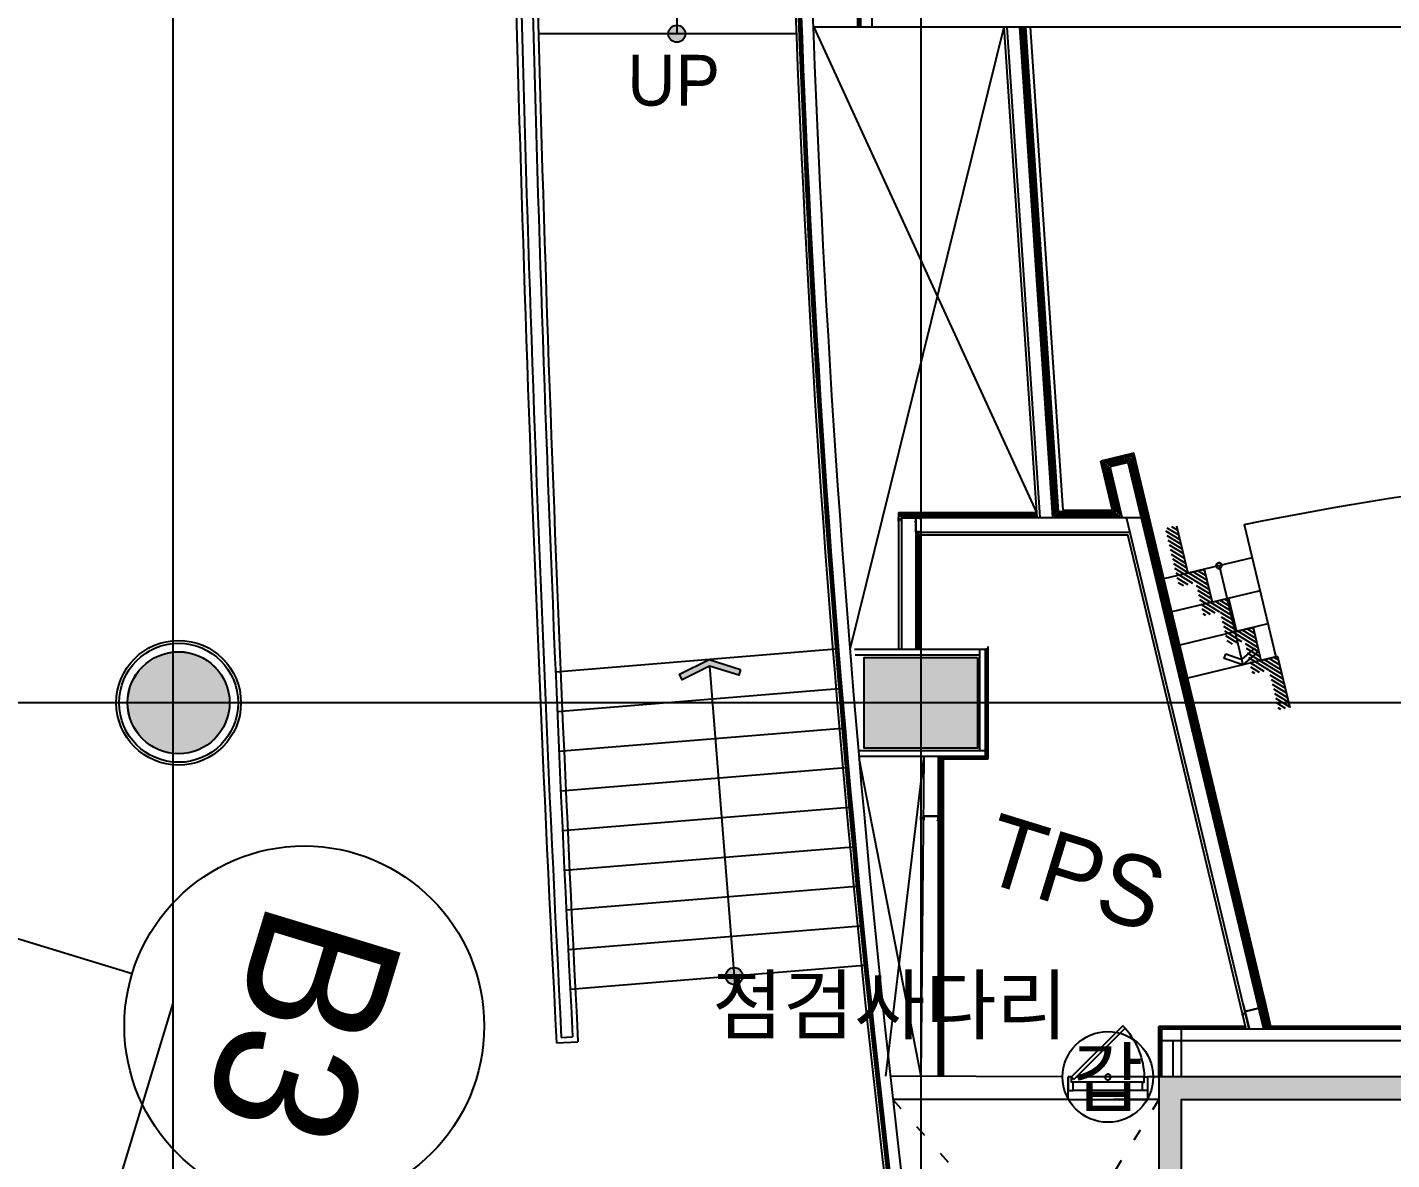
# Model space of a CAD drawing. Header units: metres. Extents: x 630750 to 860239, y 578133 to 726633.
# Drawn here: x 746619 to 758659, y 622280 to 632268 of the extents above; entities that cross this region are included whole.
import ezdxf
from ezdxf.enums import TextEntityAlignment as Align

# ---------------------------------------------------------------- set-up
doc = ezdxf.new("R2010")
doc.units = ezdxf.units.M
doc.header["$LTSCALE"] = 300
doc.linetypes.add('HIDDEN-1', pattern=[1.4, 0.35, -0.7, 0.35])
doc.linetypes.add('업무시설_xr-base$0$CONTINOUS', pattern=[0])
for name, color, linetype in [('002mp-SYM', 3, 'Continuous'), ('A-CEN-1', 1, 'Continuous'), ('A-CON', 2, 'Continuous'), ('A-DOR', 4, 'Continuous'), ('A-ELE-9', 9, 'Continuous'), ('A-GRID-DIMS', 14, 'Continuous'), ('A-HAT-1', 9, 'Continuous'), ('A-TXT-S', 3, 'Continuous'), ('A-WAL-BLK', 3, 'Continuous'), ('A-WALL-CONC', 2, 'Continuous'), ('DOR', 4, 'Continuous'), ('KUK-DRYWALL', 4, 'Continuous'), ('KUK-F-STAIR', 4, 'Continuous'), ('kuk-F-stair(강당외벽)', 4, 'Continuous'), ('KUK-WALL-DRYWALL', 4, 'Continuous'), ('KUK-WALL-FIN 1', 30, 'Continuous'), ('KUK-석고보드', 201, 'Continuous'), ('Text-갑', 7, 'Continuous')]:
    doc.layers.add(name, color=color, linetype=linetype)
doc.styles.add('TEXT(돋음)', font='')
doc.styles.add('돋움', font='')
doc.styles.get('TEXT(돋음)').set_extended_font_data('Dotum')
doc.styles.get('돋움').set_extended_font_data('Dotum')

# ---------------------------------------------------------------- blocks, each defined once
blk = doc.blocks.new('*U18')
blk.add_line((0, 5), (0, 0))
blk.add_circle((0, 11.35), 6.35)
at = {"color": 3, "style": '돋움'}
blk.add_attdef('NO', text='', height=5, dxfattribs=at).set_placement((0, 11.35), align=Align.MIDDLE_CENTER)
blk = doc.blocks.new('dor-700')
at = {"layer": 'A-DOR'}
for p, q in [((197, 553), (218, 574)), ((197, 553), (649, 102)), ((218, 574), (670, 123)), ((670, 123), (649, 102))]:
    blk.add_line(p, q, dxfattribs=at)
for points in [[(0, 123), (0, 3), (45, 3), (45, 78), (30, 78), (30, 123)], [(700, 123), (700, 3), (655, 3), (655, 78), (670, 78), (670, 123)]]:
    blk.add_lwpolyline(points, close=True, dxfattribs=at)
blk.add_arc((715, 104), 686, 139.1042, 178.3732, dxfattribs=at)
at = {"layer": 'DOR', "color": 9}
for points in [[(30, 123), (627, 123)], [(45, 78), (655, 78)], [(45, 3), (655, 3)]]:
    blk.add_lwpolyline(points, dxfattribs=at)
blk = doc.blocks.new('con1')
at = {"layer": 'A-WALL-CONC', "linetype": '업무시설_xr-base$0$CONTINOUS'}
h = blk.add_hatch(color=253, dxfattribs=at)
h.dxf.hatch_style = 1
h.paths.add_polyline_path([(-302596, -253222), (-301896, -253222), (-301896, -253922), (-302596, -253922)])
h.paths.add_polyline_path([(-384246, -253222), (-383546, -253222), (-383546, -253922), (-384246, -253922)])
h.paths.add_polyline_path([(-335096, -253172), (-334296, -253172), (-334296, -253972), (-335096, -253972)])
h.paths.add_polyline_path([(-354896, -253172), (-354096, -253172), (-354096, -253972), (-354896, -253972)])
h.paths.add_polyline_path([(-374696, -253172), (-373896, -253172), (-373896, -253972), (-374696, -253972)])
h.paths.add_polyline_path([(-325196, -253172), (-324396, -253172), (-324396, -253972), (-325196, -253972)])
h.paths.add_polyline_path([(-364746, -253222), (-364046, -253222), (-364046, -253922), (-364746, -253922)])
h.paths.add_polyline_path([(-344946, -253222), (-344246, -253222), (-344246, -253922), (-344946, -253922)])
h.paths.add_polyline_path([(-310046, -253222), (-309346, -253222), (-309346, -253922), (-310046, -253922)])
h.paths.add_polyline_path([(-318596, -253172), (-317796, -253172), (-317796, -253972), (-318596, -253972)])
h.paths.add_polyline_path([(-384246, -310860), (-383446, -310860), (-383446, -311660), (-384246, -311660)])
h.paths.add_polyline_path([(-384246, -305472), (-383446, -305472), (-383446, -306272), (-384246, -306272)])
h.paths.add_polyline_path([(-384246, -295572), (-383446, -295572), (-383446, -296372), (-384246, -296372)])
h.paths.add_polyline_path([(-384196, -276472), (-383596, -276472), (-383596, -275872), (-384196, -275872)])
h.paths.add_polyline_path([(-384246, -285672), (-383446, -285672), (-383446, -286472), (-384246, -286472)])
h.paths.add_polyline_path([(-384296, -269172), (-383496, -269172), (-383496, -269972), (-384296, -269972)])
h.paths.add_polyline_path([(-384296, -260672), (-383496, -260672), (-383496, -261472), (-384296, -261472)])
h.paths.add_polyline_path([(-376996, -285572), (-376196, -285572), (-376196, -286372), (-376996, -286372)], flags=17)
h.paths.add_polyline_path([(-374696, -276572), (-373896, -276572), (-373896, -275772), (-374696, -275772)], flags=17)
h.paths.add_polyline_path([(-364696, -285772), (-364096, -285772), (-364096, -286372), (-364696, -286372)], flags=17)
h.paths.add_polyline_path([(-364796, -275772), (-363996, -275772), (-363996, -276572), (-364796, -276572)], flags=17)
edge = h.paths.add_edge_path(flags=16)
edge.add_arc((-376496, -295972), 450, 0, 360)
edge = h.paths.add_edge_path(flags=16)
edge.add_arc((-354496, -302572), 450, 0, 360)
edge = h.paths.add_edge_path(flags=16)
edge.add_arc((-364396, -295972), 350, 0, 360)
edge = h.paths.add_edge_path(flags=16)
edge.add_arc((-354496, -295972), 450, 0, 360)
edge = h.paths.add_edge_path(flags=16)
edge.add_arc((-344596, -302572), 350, 0, 360)
edge = h.paths.add_edge_path(flags=16)
edge.add_arc((-344596, -295972), 350, 0, 360)
edge = h.paths.add_edge_path(flags=16)
edge.add_arc((-364396, -302572), 350, 0, 360)
h.paths.add_polyline_path([(-375978, -305716), (-376744, -305483), (-376976, -306249), (-376210, -306481)], flags=17)
h.paths.add_polyline_path([(-378098, -312701), (-378863, -312469), (-379096, -313234), (-378330, -313467)], flags=16)
h.paths.add_polyline_path([(-354768, -312100), (-355533, -311867), (-355766, -312633), (-355000, -312865)], flags=17)
h.paths.add_polyline_path([(-347591, -314277), (-348357, -314045), (-348589, -314811), (-347823, -315043)], flags=17)
h.paths.add_polyline_path([(-349725, -321311), (-350491, -321078), (-350723, -321844), (-349958, -322076)], flags=17)
h.paths.add_polyline_path([(-359199, -318436), (-359964, -318204), (-360197, -318969), (-359431, -319202)], flags=17)
edge = h.paths.add_edge_path(flags=16)
edge.add_arc((-324746, -312472), 450, 0, 360)
h.paths.add_polyline_path([(-318596, -311972), (-317796, -311972), (-317796, -312972), (-318596, -312972)], flags=17)
edge = h.paths.add_edge_path(flags=16)
edge.add_arc((-335146, -312472), 350, 0, 360)
edge = h.paths.add_edge_path(flags=16)
edge.add_arc((-338617, -317419), 450, 0, 360)
h.paths.add_polyline_path([(-340252, -324185), (-341017, -323953), (-341250, -324719), (-340484, -324951)], flags=17)
edge = h.paths.add_edge_path(flags=17)
edge.add_arc((-324746, -319072), 450, 0, 360)
h.paths.add_polyline_path([(-318696, -318672), (-317696, -318672), (-317696, -319472), (-318696, -319472)], flags=17)
h.paths.add_polyline_path([(-310096, -327072), (-309296, -327072), (-309296, -327872), (-310096, -327872)])
h.paths.add_polyline_path([(-316096, -322372), (-316096, -325422), (-311308, -325422), (-311308, -325222), (-315896, -325222), (-315896, -322572), (-309696, -322572), (-309696, -325222), (-310308, -325222), (-310308, -325422), (-309496, -325422), (-309496, -322372)], flags=17)
edge = h.paths.add_edge_path(flags=17)
edge.add_arc((-324796, -327472), 400, 0, 360)
edge = h.paths.add_edge_path(flags=17)
edge.add_arc((-318196, -329272), 450, 0, 360)
h.paths.add_polyline_path([(-310096, -331472), (-309296, -331472), (-309296, -332272), (-310096, -332272)])
edge = h.paths.add_edge_path(flags=16)
edge.add_arc((-334696, -302572), 350, 0, 360)
edge = h.paths.add_edge_path(flags=17)
edge.add_arc((-334696, -286072), 350, 0, 360)
edge = h.paths.add_edge_path(flags=16)
edge.add_arc((-334696, -295972), 350, 0, 360)
edge = h.paths.add_edge_path(flags=17)
edge.add_arc((-344596, -286072), 450, 0, 360)
h.paths.add_polyline_path([(-318596, -295472), (-317796, -295472), (-317796, -296472), (-318596, -296472)], flags=17)
h.paths.add_polyline_path([(-318596, -302072), (-317796, -302072), (-317796, -303072), (-318596, -303072)], flags=17)
edge = h.paths.add_edge_path(flags=16)
edge.add_arc((-324796, -302572), 450, 0, 360)
edge = h.paths.add_edge_path(flags=16)
edge.add_arc((-324796, -295972), 450, 0, 360)
edge = h.paths.add_edge_path(flags=17)
edge.add_arc((-324796, -286072), 450, 0, 360)
edge = h.paths.add_edge_path(flags=17)
edge.add_arc((-334696, -276172), 450, 0, 360)
edge = h.paths.add_edge_path(flags=17)
edge.add_arc((-344596, -276172), 450, 0, 360)
h.paths.add_polyline_path([(-318596, -275772), (-317796, -275772), (-317796, -276572), (-318596, -276572)], flags=17)
h.paths.add_polyline_path([(-318596, -285672), (-317796, -285672), (-317796, -286472), (-318596, -286472)], flags=17)
edge = h.paths.add_edge_path(flags=17)
edge.add_arc((-324796, -276172), 450, 0, 360)
h.paths.add_polyline_path([(-364796, -260672), (-363996, -260672), (-363996, -261472), (-364796, -261472)])
h.paths.add_polyline_path([(-364796, -269172), (-363996, -269172), (-363996, -269972), (-364796, -269972)], flags=17)
h.paths.add_polyline_path([(-325196, -269172), (-324396, -269172), (-324396, -269972), (-325196, -269972)], flags=17)
h.paths.add_polyline_path([(-310846, -260722), (-310046, -260722), (-310046, -261522), (-310846, -261522)], flags=17)
h.paths.add_polyline_path([(-325196, -260672), (-324396, -260672), (-324396, -261472), (-325196, -261472)])
h.paths.add_polyline_path([(-335096, -260672), (-334296, -260672), (-334296, -261472), (-335096, -261472)])
h.paths.add_polyline_path([(-344996, -260672), (-344196, -260672), (-344196, -261472), (-344996, -261472)])
h.paths.add_polyline_path([(-354896, -260672), (-354096, -260672), (-354096, -261472), (-354896, -261472)])
h.paths.add_polyline_path([(-354896, -269172), (-354096, -269172), (-354096, -269972), (-354896, -269972)], flags=17)
h.paths.add_polyline_path([(-344996, -269172), (-344196, -269172), (-344196, -269972), (-344996, -269972)], flags=17)
h.paths.add_polyline_path([(-335096, -269172), (-334296, -269172), (-334296, -269972), (-335096, -269972)], flags=17)
h.paths.add_polyline_path([(-310146, -275772), (-309346, -275772), (-309346, -276572), (-310146, -276572)])
h.paths.add_polyline_path([(-310146, -269172), (-309346, -269172), (-309346, -269972), (-310146, -269972)])
h.paths.add_polyline_path([(-309946, -312172), (-309346, -312172), (-309346, -312772), (-309946, -312772)], flags=17)
h.paths.add_polyline_path([(-309946, -302272), (-309346, -302272), (-309346, -302872), (-309946, -302872)], flags=17)
h.paths.add_polyline_path([(-310146, -295572), (-309346, -295572), (-309346, -296372), (-310146, -296372)])
h.paths.add_polyline_path([(-310146, -285672), (-309346, -285672), (-309346, -286472), (-310146, -286472)])
h.paths.add_polyline_path([(-366407, -311180), (-366585, -311089), (-367173, -312249), (-366994, -312339)], flags=16)
h.paths.add_polyline_path([(-367582, -313499), (-367761, -313408), (-368303, -314479), (-368125, -314569)], flags=16)
h.paths.add_polyline_path([(-374501, -323407), (-375267, -323174), (-375499, -323940), (-374734, -324172)], flags=17)
h.paths.add_polyline_path([(-380817, -321490), (-381583, -321258), (-381815, -322024), (-381049, -322256)])
h.paths.add_polyline_path([(-319505, -329605), (-319563, -329797), (-318587, -330093), (-318529, -329901)], flags=17)
h.paths.add_polyline_path([(-317400, -330244), (-317458, -330435), (-316482, -330732), (-316423, -330540)], flags=17)
h.paths.add_polyline_path([(-315294, -330883), (-315352, -331074), (-314376, -331370), (-314318, -331179)], flags=17)
h.paths.add_polyline_path([(-313189, -331522), (-313247, -331713), (-312271, -332009), (-312213, -331818)], flags=17)
h.paths.add_polyline_path([(-311084, -332161), (-311142, -332352), (-310166, -332648), (-310108, -332457)], flags=17)
h.paths.add_polyline_path([(-308979, -332799), (-309037, -332991), (-308061, -333287), (-308003, -333096)])
h.paths.add_polyline_path([(-306873, -333438), (-306932, -333630), (-305955, -333926), (-305897, -333734)])
h.paths.add_polyline_path([(-321610, -328966), (-321668, -329158), (-320692, -329454), (-320634, -329263)], flags=17)
h.paths.add_polyline_path([(-304768, -334077), (-304826, -334268), (-303850, -334565), (-303792, -334373)])
h.paths.add_polyline_path([(-366380, -308837), (-366525, -309124), (-365780, -309502), (-365997, -309930), (-365819, -310020), (-365282, -308961), (-368993, -307835), (-369051, -308027), (-368955, -308056), (-369303, -309204), (-369399, -309175), (-369457, -309366), (-369362, -309396), (-371191, -315424), (-373727, -314655), (-371897, -308626), (-370414, -309076), (-370356, -308885), (-371839, -308435), (-371491, -307286), (-370008, -307736), (-369950, -307545), (-371624, -307037), (-373976, -314788), (-369001, -316298), (-368713, -315729), (-368891, -315638), (-369104, -316057), (-370999, -315482), (-368764, -308114)], flags=17)
edge = h.paths.add_edge_path()
edge.add_line((-317996, -269122), (-318196, -269122))
edge.add_line((-318196, -266622), (-317996, -266622))
edge.add_line((-318196, -265972), (-318196, -266622))
edge.add_line((-318196, -269122), (-318196, -269672))
edge.add_line((-317996, -269472), (-317996, -269122))
edge.add_line((-317996, -266622), (-317996, -265972))
edge.add_line((-317071, -260922), (-317071, -260722))
edge.add_line((-317071, -260722), (-314896, -260722))
edge.add_line((-314896, -260722), (-314896, -260922))
edge.add_line((-314896, -260922), (-317071, -260922))
edge.add_line((-318196, -265972), (-321996, -265972))
edge.add_line((-321996, -265972), (-321996, -262022))
edge.add_line((-321996, -262022), (-321796, -262022))
edge.add_line((-321796, -262022), (-321796, -262922))
edge.add_line((-321796, -262922), (-321696, -262922))
edge.add_line((-321696, -262922), (-321696, -263122))
edge.add_line((-321696, -263122), (-321796, -263122))
edge.add_line((-321796, -263122), (-321796, -265772))
edge.add_line((-321796, -265772), (-314196, -265772))
edge.add_line((-314196, -265772), (-314196, -263122))
edge.add_line((-314196, -263122), (-320696, -263122))
edge.add_line((-320696, -263122), (-320696, -262922))
edge.add_line((-320696, -262922), (-319546, -262922))
edge.add_line((-319546, -262922), (-319546, -260922))
edge.add_line((-319546, -260922), (-321796, -260922))
edge.add_line((-321796, -260922), (-321796, -261022))
edge.add_line((-321796, -261022), (-321996, -261022))
edge.add_line((-321996, -261022), (-321996, -260722))
edge.add_line((-321996, -260722), (-317771, -260722))
edge.add_line((-317771, -260722), (-317771, -260922))
edge.add_line((-317996, -269472), (-314196, -269472))
edge.add_line((-314196, -269472), (-314196, -265972))
edge.add_line((-314196, -265972), (-317996, -265972))
edge.add_line((-317771, -260922), (-319346, -260922))
edge.add_line((-319346, -260922), (-319346, -262922))
edge.add_line((-319346, -262922), (-314196, -262922))
edge.add_line((-314196, -262922), (-314196, -260722))
edge.add_line((-314196, -260722), (-313996, -260722))
edge.add_line((-313996, -260722), (-313996, -269672))
edge.add_line((-313996, -269672), (-318196, -269672))
edge.add_line((-309346, -286472), (-309346, -312772))
edge.add_line((-309546, -302872), (-309546, -312172))
edge.add_line((-309546, -296372), (-309546, -302272))
edge.add_line((-309546, -286472), (-309546, -295572))
edge.add_line((-375427, -323701), (-380977, -322017))
edge.add_line((-334860, -324841), (-335147, -325787))
edge.add_line((-334660, -325216), (-334860, -325874))
edge.add_line((-324796, -328209), (-324796, -327872))
edge.add_line((-324596, -328060), (-324596, -327819))
edge.add_line((-324796, -328209), (-322797, -328815))
edge.add_line((-322797, -328815), (-322739, -328624))
edge.add_line((-322739, -328624), (-324596, -328060))
edge.add_line((-337531, -334677), (-338201, -334474))
edge.add_line((-338201, -334474), (-338404, -335144))
edge.add_line((-338404, -335144), (-337734, -335347))
edge.add_line((-337734, -335347), (-337531, -334677))
edge = h.paths.add_edge_path()
edge.add_line((-339858, -323400), (-339800, -323209))
edge.add_line((-339800, -323209), (-337930, -317052))
edge.add_line((-337930, -317052), (-338217, -316965))
edge.add_line((-338217, -316965), (-338268, -317133))
edge.add_arc((-338617, -317419), 450, -73.1135, 39.3318, ccw=False)
edge.add_line((-338486, -317849), (-340145, -323313))
edge.add_line((-340145, -323313), (-339858, -323400))
at = {"layer": 'A-CON'}
blk.add_lwpolyline([(-317696, -318672), (-317696, -319472), (-318696, -319472), (-318696, -318672)], close=True, dxfattribs=at)
blk.add_circle((-324746, -319072), 450, dxfattribs=at)
at = {"layer": 'A-WALL-CONC'}
blk.add_lwpolyline([(-316096, -322372), (-316096, -325422), (-311308, -325422), (-311308, -325222), (-315896, -325222), (-315896, -322572), (-309696, -322572), (-309696, -325222), (-310308, -325222), (-310308, -325422), (-309496, -325422), (-309496, -322372), (-316096, -322372)], dxfattribs=at)

msp = doc.modelspace()

# ---------------------------------------------------------------- hatches: boundary and pattern name
at = {"layer": 'KUK-F-STAIR'}
h = msp.add_hatch(color=7, dxfattribs=at)
edge = h.paths.add_edge_path()
edge.add_arc((752350.1, 632210.2), 74.8, 376.43441, 736.43441, ccw=False)
msp.add_hatch(color=0, dxfattribs=at).paths.add_polyline_path([(752912.6, 626604.9), (752896.7, 626553.3), (752639.5, 626632.7), (752398.5, 626512.7), (752374.4, 626561.1), (752634.8, 626690.6)])
h = msp.add_hatch(color=7, dxfattribs=at)
edge = h.paths.add_edge_path()
edge.add_arc((752857, 623899.5), 74.8, 376.43441, 736.43441, ccw=False)
at = {"layer": 'kuk-F-stair(강당외벽)', "extrusion": (0, 0, -1)}
h = msp.add_hatch(dxfattribs=at)
h.set_pattern_fill('ANSI31', color=8, scale=30, angle=85.3489, style=0)
h.set_pattern_definition([(31.54855, (-691827.814, 630845.373), (-15.696627, 25.565913), [])])
h.paths.add_polyline_path([(-756661.6, 627847.4), (-756758.9, 627870.6), (-756858.7, 627453.4), (-757004.6, 627488.3), (-757074.4, 627196.5), (-757220.2, 627231.4), (-757290, 626939.6), (-757435.9, 626974.5), (-757505.7, 626682.8), (-757651.6, 626717.6), (-757758.8, 626269.3), (-757661.6, 626246), (-757577.6, 626597.1), (-757431.7, 626562.2), (-757361.9, 626854), (-757216, 626819.1), (-757146.3, 627110.9), (-757000.4, 627076), (-756930.6, 627367.8), (-756784.7, 627332.9)])

# ---------------------------------------------------------------- linework, layer by layer
at = {"layer": '002mp-SYM', "color": 7}
for points in [[(772576.1, 632267.5), (760376.7, 632267.5), (760219, 632596), (760219, 631939.2), (760065.7, 632267.5), (753558.6, 632267.5)], [(747904.4, 623659.9), (746547.8, 619189.2), (746187.7, 619133.7), (746816.2, 618943), (746457.5, 618891.7), (745871.4, 616960)]]:
    msp.add_lwpolyline(points, dxfattribs=at)
at = {"layer": 'A-CEN-1', "linetype": 'Continuous'}
for p, q in [((747904.4, 708258.8), (747904.4, 599232.8)), ((754504.4, 708258.8), (754504.4, 599232.8)), ((796986.4, 626310.2), (744904.4, 626310.2))]:
    msp.add_line(p, q, dxfattribs=at)
at = {"layer": 'A-CON'}
msp.add_circle((747954.4, 626310.2), 450, dxfattribs=at)
at = {"layer": 'A-ELE-9'}
msp.add_line((755804.4, 622810.2), (756504.4, 622810.2), dxfattribs=at)
at = {"layer": 'A-HAT-1', "color": 8, "linetype": 'Continuous'}
for p, q in [((753558.6, 632267.5), (755525.3, 627987.5)), ((755236.5, 632267.5), (753877.5, 626780.7)), ((753958.1, 625821.2), (754504.4, 623016)), ((754529.4, 625840.2), (754192.7, 623017.7))]:
    msp.add_line(p, q, dxfattribs=at)
at = {"layer": 'A-HAT-1', "color": 8, "linetype": 'HIDDEN-1'}
for points in [[(754256.8, 622810.2), (756604.4, 620160.2)], [(756604.4, 622810.2), (754964.5, 620160.2)]]:
    msp.add_lwpolyline(points, dxfattribs=at)
at = {"layer": 'A-WAL-BLK'}
for p, q in [((755750.9, 623010.5), (754234, 623017.2)), ((755804.4, 622810.2), (755804.4, 623010.2)), ((756604.4, 623010.2), (756504.4, 623010.2)), ((756504.4, 623010.2), (756504.4, 622810.2)), ((755804.4, 622810.2), (754256.8, 622810.2)), ((756604.4, 622810.3), (756205.3, 622810.2))]:
    msp.add_line(p, q, dxfattribs=at)
at = {"layer": 'KUK-DRYWALL'}
for p, q in [((755261.6, 632267.5), (755553.2, 627943.2)), ((755373.8, 632267.5), (755665.5, 627943.2)), ((756334.1, 628429.7), (756174.6, 628391.5)), ((756282, 627943.2), (756174.6, 628391.5)), ((757531.6, 623430.2), (756334.1, 628429.7)), ((754332.4, 627943.2), (756450.7, 627943.2)), ((757401, 623430.2), (756320.1, 627943.2)), ((754459.4, 627816.2), (756350.5, 627816.2)), ((755024.4, 626730.2), (753923.7, 626730.2)), ((755024.4, 625890.2), (755024.4, 626780.2)), ((756865.5, 626211.5), (756865.4, 626211.6)), ((753952, 625890.2), (755074.4, 625890.2)), ((757349.4, 623654.4), (757403.1, 623430.2)), ((757471.1, 623683.2), (757471.1, 623683.2)), ((757531.6, 623430.2), (757475.3, 623665.6)), ((759179.4, 623430.2), (756629.4, 623430.2)), ((759179.4, 623430.2), (756629.4, 623430.2)), ((759179.4, 623330.2), (756629.4, 623330.2))]:
    msp.add_line(p, q, dxfattribs=at)
at = {"layer": 'KUK-DRYWALL', "extrusion": (0, 0, -1)}
for p, q in [((754332.4, 627943.2), (754332.4, 626780.2)), ((754459.4, 627943.2), (754459.4, 626780.2)), ((754529.4, 625840.2), (754504.4, 623016)), ((754656.4, 625840.2), (754656.4, 623010.2)), ((756629.4, 623010.2), (756629.4, 623430.2)), ((756729.4, 623010.2), (756729.4, 623330.2)), ((756729.4, 623010.2), (756729.4, 623330.2))]:
    msp.add_line(p, q, dxfattribs=at)
at = {"layer": 'KUK-DRYWALL', "color": 8, "extrusion": (0, 0, -1)}
for points in [[(-754451.4, 627909.2), (-754451.4, 627908.2), (-754459.4, 627908.2), (-754459.4, 627943.2), (-754332.4, 627943.2), (-754332.4, 627926.2), (-754307.4, 627926.2), (-754307.4, 627943.2), (-754306.4, 627943.2), (-754306.4, 627908.2), (-754307.4, 627908.2), (-754307.4, 627925.2), (-754332.4, 627925.2), (-754332.4, 627908.2), (-754333.4, 627908.2), (-754333.4, 627942.2), (-754458.4, 627942.2), (-754458.4, 627909.2), (-754451.4, 627909.2)], [(-754493.4, 627935.2), (-754494.4, 627935.2), (-754494.4, 627943.2), (-754459.4, 627943.2), (-754459.4, 627816.2), (-754476.4, 627816.2), (-754476.4, 627791.2), (-754459.4, 627791.2), (-754459.4, 627790.2), (-754494.4, 627790.2), (-754494.4, 627791.2), (-754477.4, 627791.2), (-754477.4, 627816.2), (-754494.4, 627816.2), (-754494.4, 627817.2), (-754460.4, 627817.2), (-754460.4, 627942.2), (-754493.4, 627942.2), (-754493.4, 627935.2)], [(-754648.4, 625276.2), (-754648.4, 625275.2), (-754656.4, 625275.2), (-754656.4, 625310.2), (-754529.4, 625310.2), (-754529.4, 625293.2), (-754504.4, 625293.2), (-754504.4, 625310.2), (-754503.4, 625310.2), (-754503.4, 625275.2), (-754504.4, 625275.2), (-754504.4, 625292.2), (-754529.4, 625292.2), (-754529.4, 625275.2), (-754530.4, 625275.2), (-754530.4, 625309.2), (-754655.4, 625309.2), (-754655.4, 625276.2), (-754648.4, 625276.2)]]:
    msp.add_lwpolyline(points, dxfattribs=at)
at = {"layer": 'KUK-DRYWALL'}
msp.add_lwpolyline([(753956.4, 625840.2), (755074.4, 625840.2), (755074.4, 626780.2), (753918.9, 626780.2)], dxfattribs=at)
at = {"layer": 'KUK-DRYWALL', "color": 8, "extrusion": (1.06988e-08, -3.29431e-08, -1), "elevation": 0}
msp.add_lwpolyline([(-757487, 623582.1), (-757487.3, 623581.1), (-757495, 623583), (-757486.9, 623617), (-757363.4, 623587.5), (-757367.4, 623570.9), (-757343, 623565.1), (-757339.1, 623581.6), (-757338.1, 623581.4), (-757346.3, 623547.4), (-757347.2, 623547.6), (-757343.3, 623564.1), (-757367.6, 623569.9), (-757371.5, 623553.4), (-757372.5, 623553.7), (-757364.6, 623586.7), (-757486.2, 623615.8), (-757493.8, 623583.7), (-757487, 623582.1)], dxfattribs=at)
at = {"layer": 'KUK-F-STAIR', "color": 7}
for p, q in [((752350.3, 634703.7), (752350.1, 632210.2)), ((752639.5, 626632.7), (752857, 623899.5))]:
    msp.add_line(p, q, dxfattribs=at)
at = {"layer": 'KUK-F-STAIR', "ltscale": 3}
for p, q in [((753404.6, 632210.2), (751139.1, 632210.2)), ((753752.1, 626781.6), (751280.3, 626580.4)), ((753780.5, 626432.7), (751295.4, 626230.5)), ((753809.8, 626083.9), (751310.8, 625880.6)), ((753840.1, 625735.3), (751326.5, 625530.7)), ((753871.3, 625386.6), (751342.5, 625180.8)), ((753903.5, 625038.1), (751358.9, 624831)), ((753936.5, 624689.6), (751375.6, 624481.2)), ((753970.5, 624341.2), (751392.6, 624131.4)), ((754005.5, 623992.9), (751410, 623781.7))]:
    msp.add_line(p, q, dxfattribs=at)
at = {"layer": 'KUK-F-STAIR', "color": 0}
msp.add_lwpolyline([(752912.6, 626604.9), (752896.7, 626553.3), (752639.5, 626632.7), (752398.5, 626512.7), (752374.4, 626561.1), (752634.8, 626690.6)], close=True, dxfattribs=at)
at = {"layer": 'KUK-F-STAIR', "color": 7}
for centre in [(752350.1, 632210.2), (752857, 623899.5)]:
    msp.add_circle(centre, 74.8, dxfattribs=at)
at = {"layer": 'kuk-F-stair(강당외벽)', "extrusion": (0, 0, -1)}
for p, q in [((757357.5, 627881.2), (757636.6, 626714.1)), ((757427.3, 627589.4), (756649.2, 627403.3)), ((757497.1, 627297.6), (756719, 627111.5)), ((757566.8, 627005.8), (756788.8, 626819.7)), ((757636.6, 626714.1), (756858.6, 626528))]:
    msp.add_line(p, q, dxfattribs=at)
at = {"layer": 'kuk-F-stair(강당외벽)', "color": 7, "extrusion": (0, 0, -1)}
msp.add_lwpolyline([(-756758.9, 627870.6), (-756858.7, 627453.4), (-757004.6, 627488.3), (-757074.4, 627196.5), (-757220.2, 627231.4), (-757290, 626939.6), (-757435.9, 626974.5), (-757505.7, 626682.8), (-757651.6, 626717.6), (-757758.8, 626269.3)], dxfattribs=at)
at = {"layer": 'kuk-F-stair(강당외벽)', "color": 1, "extrusion": (0, 0, -1)}
msp.add_lwpolyline([(-757133.1, 627544.5, -1), (-757138, 627494.7, -1)], format="xyb", close=True, dxfattribs=at)
for points in [[(-757135.5, 627519.6), (-757344.9, 626644.3)], [(-757195.1, 626740.5), (-757335.5, 626692.8), (-757448.2, 626789.7), (-757476.1, 626757.2), (-757344.9, 626644.3), (-757180.9, 626700), (-757194.7, 626740.6)]]:
    msp.add_lwpolyline(points, dxfattribs=at)
at = {"layer": 'kuk-F-stair(강당외벽)', "color": 1, "extrusion": (5.08525e-26, -1.3499e-26, -1)}
msp.add_lwpolyline([(-756151, 622985.4, -1), (-756157.8, 623035, -1)], format="xyb", close=True, dxfattribs=at)
at = {"layer": 'kuk-F-stair(강당외벽)', "extrusion": (0, 0, -1)}
msp.add_arc((-762454.4, 603406.2), 25000, 78.23632, 101.76368, dxfattribs=at)
at = {"layer": 'kuk-F-stair(강당외벽)', "color": 1, "extrusion": (0, 0, -1)}
msp.add_arc((-757135.5, 627519.6), 25, 264.38713, 84.38713, dxfattribs=at)
at = {"layer": 'KUK-WALL-DRYWALL', "linetype": '업무시설_xr-base$0$CONTINOUS'}
for p, q in [((753973.4, 632267.5), (753973.4, 643380.2)), ((754073.4, 632267.5), (754073.4, 643380.2)), ((751331.4, 623357.5), (751431.3, 623362.6))]:
    msp.add_line(p, q, dxfattribs=at)
msp.add_circle((747954.4, 626310.2), 525, dxfattribs=at)
for centre, radius, start, end in [((1119468.9, 642236.8), 368621.3, 180.820344, 182.935749), ((1119468.9, 642236.8), 368521.3, 180.820346, 182.935747), ((884971.2, 637299.4), 131615, 180.147452, 187.570256), ((884971.2, 637299.4), 131515, 180.147564, 187.532099)]:
    msp.add_arc(centre, radius, start, end, dxfattribs=at)
at = {"layer": 'KUK-WALL-FIN 1'}
for p, q in [((755469.1, 632267.5), (755756.2, 628010.2)), ((756382.7, 628510.2), (756091, 628440.3)), ((757535.3, 623695.3), (756382.7, 628510.2)), ((756194, 628010.2), (756091, 628440.3)), ((755756.2, 628010.2), (756194, 628010.2)), ((756917.3, 626227), (756929, 626229.8)), ((757523.6, 623692.5), (757535.3, 623695.3)), ((757593.5, 623455.2), (757535.3, 623698.4))]:
    msp.add_line(p, q, dxfattribs=at)
at = {"layer": 'KUK-WALL-FIN 1', "color": 51}
msp.add_line((759204.4, 623455.2), (757581.2, 623455.2), dxfattribs=at)
msp.add_line((759204.4, 623455.2), (757581.2, 623455.2), dxfattribs=at)
at = {"layer": 'KUK-WALL-FIN 1', "linetype": '업무시설_xr-base$0$CONTINOUS'}
msp.add_line((751288.8, 623310.2), (751478.5, 623320), dxfattribs=at)
msp.add_circle((747954.4, 626310.2), 550, dxfattribs=at)
for radius in [368666.3, 368476.3]:
    msp.add_arc((1119468.9, 642236.8), radius, 180.81335, 182.942743, dxfattribs=at)
at = {"layer": 'KUK-WALL-FIN 1', "color": 64}
msp.add_arc((884971.2, 637299.4), 131665, 180.125638, 187.589315, dxfattribs=at)
at = {"layer": 'KUK-석고보드', "ltscale": 10}
for p, q in [((753948.4, 632267.5), (753948.4, 643405.2)), ((753960.9, 632267.5), (753960.9, 643392.7)), ((755236.5, 632267.5), (755528.2, 627943.2)), ((755388.9, 632267.5), (755679.5, 627958.2)), ((755403.9, 632267.5), (755693.5, 627973.2)), ((755418.9, 632267.5), (755707.6, 627988.2)), ((756367.4, 628483.9), (756120.4, 628424.8)), ((756225, 627988.2), (756120.4, 628424.8)), ((756356.3, 628465.9), (756138.5, 628413.7)), ((756244, 627973.2), (756138.5, 628413.7)), ((756345.2, 628447.8), (756156.6, 628402.6)), ((756263, 627958.2), (756156.6, 628402.6)), ((757547.1, 623430.2), (756345.2, 628447.8)), ((757562.5, 623430.2), (756356.3, 628465.9)), ((757577.9, 623430.2), (756367.4, 628483.9)), ((754307.4, 627988.2), (755525.2, 627987.7)), ((754307.4, 627973.2), (755526.2, 627973.2)), ((754307.4, 627958.2), (755527.2, 627958.2)), ((755679.5, 627958.2), (756263, 627958.2)), ((755693.5, 627973.2), (756244, 627973.2)), ((755707.6, 627988.2), (756225, 627988.2)), ((754459.4, 627791.2), (756330.8, 627791.2)), ((754504.4, 627791.2), (754504.4, 626780.2)), ((756728, 626132.6), (756330.8, 627791.2)), ((755086.9, 625827.7), (755086.9, 626792.7)), ((755099.4, 625815.2), (755099.4, 626805.2)), ((756880, 626215), (756880, 626215.1)), ((757375.3, 623430.2), (756728, 626132.6)), ((754686.4, 625827.7), (755086.9, 625827.7)), ((754701.4, 625815.2), (755099.4, 625815.2)), ((757485.7, 623686.6), (757485.7, 623686.6)), ((757562.5, 623430.2), (757500.3, 623690.1)), ((757577.9, 623430.2), (757514.8, 623693.5)), ((757547.1, 623430.2), (757489.8, 623669.1)), ((757369.4, 623455.2), (756604.4, 623455.2)), ((757372.3, 623442.7), (756616.9, 623442.7))]:
    msp.add_line(p, q, dxfattribs=at)
at = {"layer": 'KUK-석고보드', "color": 35, "ltscale": 10}
for p, q in [((755429, 632267.5), (755716.9, 627998.2)), ((756373.8, 628495.8), (756108.3, 628432.2)), ((756212.3, 627998.2), (756108.3, 628432.2)), ((757587.2, 623430.2), (756373.8, 628495.8)), ((755716.9, 627998.2), (756212.3, 627998.2)), ((757587.2, 623430.2), (757523.6, 623695.6)), ((759189.4, 623440.2), (757584.8, 623440.2))]:
    msp.add_line(p, q, dxfattribs=at)
at = {"layer": 'KUK-석고보드', "ltscale": 10, "extrusion": (0, 0, -1)}
for p, q in [((754307.4, 627988.2), (754307.4, 626780.2)), ((754474.4, 627791.2), (754474.4, 626780.2)), ((754489.4, 627791.2), (754489.4, 626780.2)), ((754504.4, 625840.2), (754504.4, 623448.2)), ((754671.4, 625840.2), (754671.4, 623010.2)), ((754686.4, 625827.7), (754686.4, 623010.2)), ((754701.4, 625815.2), (754701.4, 623010.2)), ((756604.4, 623010.2), (756604.4, 623455.2)), ((756804.4, 623010.2), (756804.4, 623455.2)), ((756616.9, 623010.2), (756616.9, 623442.7))]:
    msp.add_line(p, q, dxfattribs=at)
at = {"layer": 'KUK-석고보드', "ltscale": 10}
for radius, start, end in [(131640, 180.136543, 187.579787), (131627.5, 180.141997, 187.575022)]:
    msp.add_arc((884971.2, 637299.4), radius, start, end, dxfattribs=at)
at = {"layer": 'Text-갑', "color": 1}
msp.add_circle((756154.4, 623010.2, 280), 400, dxfattribs=at)

# ---------------------------------------------------------------- block references
at = {"layer": 'A-CON'}
msp.add_blockref('con1', (1072700.2, 945382.4), dxfattribs=at)
at = {"layer": 'A-DOR', "xscale": -1, "rotation": 359.9999936033678}
msp.add_blockref('dor-700', (756504.4, 622886.9), dxfattribs=at)
at = {"layer": 'A-GRID-DIMS', "xscale": 250.0000000000884, "yscale": 250.0000000000884, "zscale": 250.0000000000884, "rotation": 253.1091880892739}
msp.add_blockref('*U18', (746348.2, 624284.2), dxfattribs=at).add_auto_attribs({'NO': 'B3'})
msp.add_blockref('*U18', (746348.2, 624284.2), dxfattribs=at).add_auto_attribs({'NO': 'B3'})

# ---------------------------------------------------------------- texts
at = {"layer": 'A-TXT-S', "color": 3, "style": '돋움'}
msp.add_text('TPS', height=625, rotation=342.93242, dxfattribs=at).set_placement((755862.7, 624812.3, 0), align=Align.MIDDLE_CENTER)
msp.add_text('점검사다리', height=500, dxfattribs=at).set_placement((754229.7, 623645.1, 0), align=Align.MIDDLE_CENTER)
at = {"layer": 'KUK-F-STAIR', "color": 3, "style": '돋움'}
msp.add_text('UP', height=450, rotation=359.78657, dxfattribs=at).set_placement((751913.2, 631577.1))
at = {"layer": 'Text-갑', "style": 'TEXT(돋음)'}
msp.add_text('갑', height=500, dxfattribs=at).set_placement((756154.4, 623004.8, 280), align=Align.MIDDLE_CENTER)

doc.saveas('drawing.dxf')
